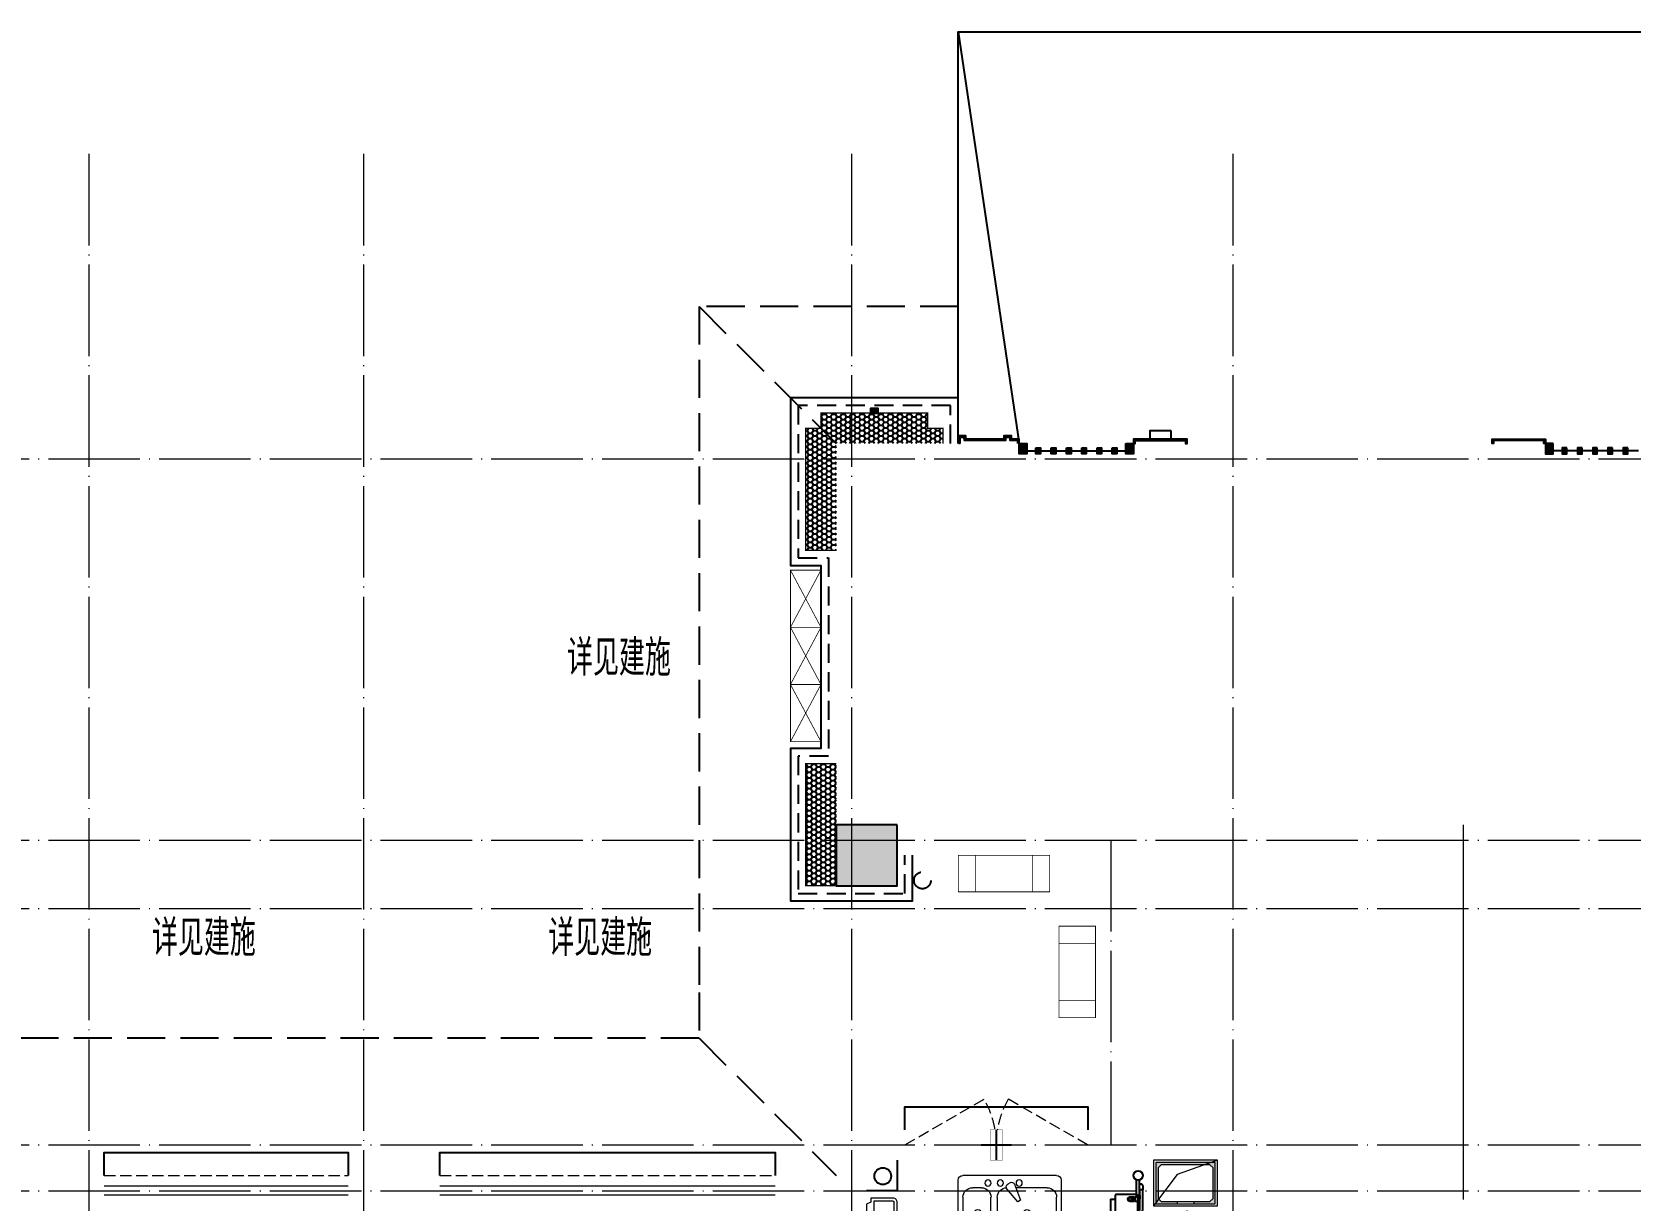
# Model space of a CAD drawing. Extents: x 27938 to 725830, y -209821 to 1628073.
# Drawn here: x 276543 to 287021, y 683296 to 690957 of the extents above; entities that cross this region are included whole.
import ezdxf

# ---------------------------------------------------------------- set-up
doc = ezdxf.new("R2010")
doc.units = 0
doc.header["$LTSCALE"] = 1000
doc.header["$MEASUREMENT"] = 0
for name, pattern in [('DASH', [0.35, 0.25, -0.1]), ('DOTE', [2.42, 2, -0.2, 0.02, -0.2]), ('HIDDEN', [0.375, 0.25, -0.125])]:
    doc.linetypes.add(name, pattern=pattern)
for name, color, linetype in [('A-EQPM-MECH', 191, 'Continuous'), ('AH-FURNITURE', 1, 'Continuous'), ('IP-bath&kitchen-JOHNSON', 4, 'Continuous'), ('PUB_TEXT', 4, 'Continuous'), ('VPIPE-中水', 122, 'Continuous'), ('VPIPE-雨水', 4, 'DASH'), ('修改标示', 212, 'Continuous'), ('卫生间', 6, 'Continuous'), ('建筑-排气道', 9, 'Continuous'), ('机电标识类', 1, 'Continuous'), ('看线', 251, 'Continuous'), ('立面', 73, 'Continuous'), ('立面-看线', 251, 'Continuous'), ('设备', 253, 'Continuous'), ('铝合金', 144, 'Continuous')]:
    doc.layers.add(name, color=color, linetype=linetype)
for name, color, linetype, lineweight in [('DOTE', 19, 'DOTE', 9), ('LVTRY', 1, 'Continuous', 13), ('PUB_HATCH', 8, 'Continuous', 9), ('STAIR', 2, 'Continuous', 18), ('WINDOW', 144, 'Continuous', 15), ('平面-栏杆', 135, 'Continuous', 15), ('平面-看线', 45, 'Continuous', 15), ('平面-空调室内机', 176, 'Continuous', 9), ('平面-空调预留孔', 173, 'Continuous', 15), ('空调', 76, 'Continuous', 13), ('立面-洞口示意', 152, 'Continuous', 13)]:
    doc.layers.add(name, color=color, linetype=linetype, lineweight=lineweight)
doc.styles.add('_TCH_AXIS', font='COMPLEX', dxfattribs={"bigfont": 'GBCBIG'})
doc.styles.add('DIM_FONT', font='SIMPLEX.shx', dxfattribs={"width": 0.56})
pattern_1 = [(45, (-606433.452, -108177.829), (-2.24506403, 2.24506403), [])]
pattern_2 = [(45, (-418075.9383, -266823.3435), (-2.24506403, 2.24506403), [])]
pattern_3 = [(45, (-417975.9383, -266823.3444), (-2.24506403, 2.24506403), [])]
pattern_4 = [(45, (-417875.9383, -266823.3454), (-2.24506403, 2.24506403), [])]
pattern_5 = [(45, (-417775.9383, -266823.3463), (-2.24506403, 2.24506403), [])]
pattern_6 = [(45, (-417675.9383, -266823.3472), (-2.24506403, 2.24506403), [])]
pattern_7 = [(45, (-417585.9357, -266823.3383), (-2.24506403, 2.24506403), [])]

# ---------------------------------------------------------------- blocks, each defined once
blk = doc.blocks.new('rtyg7uyhg')
at = {"layer": 'LVTRY'}
for p, q in [((194235, 45489), (193621, 45489)), ((193590, 45458), (193590, 45069)), ((193682, 45407), (193888, 45407)), ((193896, 45430), (193858, 45326)), ((193875, 45316), (193946, 45401)), ((193926, 45440), (193940, 45432)), ((194112, 45407), (194173, 45407)), ((194265, 45069), (194265, 45458)), ((193621, 45131), (193621, 45346)), ((193858, 45326), (193875, 45316)), ((194010, 45346), (194010, 45131)), ((194051, 45131), (194051, 45346)), ((194235, 45346), (194235, 45131)), ((193948, 45069), (193682, 45069)), ((194173, 45069), (194112, 45069)), ((193621, 45039), (194235, 45039))]:
    blk.add_line(p, q, dxfattribs=at)
for centre, radius in [((193866, 45438), 20.5), ((193989, 45438), 20.5), ((194071, 45438), 20.5), ((193815, 45238), 25.6), ((194137, 45238), 25.6)]:
    blk.add_circle(centre, radius, dxfattribs=at)
for centre, radius, start, end in [((193621, 45458), 30.7, 90, 180), ((194235, 45458), 30.7, 360, 90), ((193682, 45346), 61.4, 90, 180), ((193916, 45423), 20.5, 60, 159.4623), ((193930, 45414), 20.5, 320.5377, 60), ((193948, 45346), 61.4, 360, 90), ((194112, 45346), 61.4, 90, 180), ((194173, 45346), 61.4, 360, 90), ((193621, 45069), 30.7, 180, 270), ((193682, 45131), 61.4, 180, 270), ((193948, 45131), 61.4, 270, 360), ((194112, 45131), 61.4, 180, 270), ((194173, 45131), 61.4, 270, 360), ((194235, 45069), 30.7, 270, 360)]:
    blk.add_arc(centre, radius, start, end, dxfattribs=at)
at = {"layer": 'LVTRY', "style": 'DIM_FONT', "width": 0.8, "flags": 9}
for tag in ['YSIZE', 'XSIZE']:
    blk.add_attdef(tag, (193928, 45488), '', height=0.5, rotation=90, dxfattribs=at)
blk = doc.blocks.new('A-Kitchen-7')
at = {"layer": 'LVTRY'}
for p, q in [((-519, 780), (-7, 834)), ((-4, 811), (-515, 756)), ((-29, 767), (-35, 806)), ((-7, 834), (-4, 811)), ((-515, 756), (-519, 780)), ((515, 756), (-515, 756)), ((-515, 756), (-515, 40)), ((-486, 761), (-485, 756)), ((-29, 767), (-112, 756)), ((515, 780), (0, 780)), ((0, 756), (0, 780)), ((515, 756), (515, 780)), ((515, 40), (515, 756)), ((-515, 40), (515, 40))]:
    blk.add_line(p, q, dxfattribs=at)
blk.add_lwpolyline([(-469, 40), (-469, 0), (469, 0), (469, 40)], close=True, dxfattribs=at)
blk = doc.blocks.new('A$C60D053AF')
at = {"layer": 'AH-FURNITURE', "color": 8}
for p, q in [((233, -90), (128, -90)), ((193, -71), (328, -71)), ((193, -91), (328, -91)), ((342, -97), (370, -143)), ((356, -83), (384, -129)), ((233, -110), (128, -110)), ((245, -129), (245, -122)), ((265, -129), (265, -122)), ((255, -281), (255, -251)), ((255, -281), (393, -281)), ((393, -281), (393, -251))]:
    blk.add_line(p, q, dxfattribs=at)
for points in [[(170, -68, 1), (170, -94), (193, -94), (193, -68)], [(234, -251), (414, -251, 0.414214), (424, -241), (424, -111, 0.414214), (414, -101), (234, -101, 0.414214), (224, -111), (224, -241, 0.414214)], [(268, -122), (268, -107, 0.414214), (248, -87), (233, -87), (233, -113), (242, -113), (242, -122)], [(242, -152, 1), (268, -152), (268, -129), (242, -129)], [(384, -161, 1), (402, -143), (386, -127), (368, -145)]]:
    blk.add_lwpolyline(points, format="xyb", close=True, dxfattribs=at)
for centre, radius in [((100, -100), 30), ((255, -152), 15), ((255, -152), 10), ((393, -152), 15), ((393, -152), 10)]:
    blk.add_circle(centre, radius, dxfattribs=at)
for radius in [40, 20]:
    blk.add_arc((328, -111), radius, 45, 90, dxfattribs=at)
blk = doc.blocks.new('FRSDFDGDGDRGDR')
at = {"layer": '平面-空调预留孔'}
for p, q in [((699612, 775044), (699612, 775441)), ((699619, 775448), (699746, 775448)), ((699746, 775448), (699746, 775355)), ((699720, 775342), (699720, 775143)), ((699727, 775349), (699740, 775349)), ((699727, 775136), (699740, 775136)), ((699746, 775130), (699746, 775037)), ((699746, 775037), (699619, 775037))]:
    blk.add_line(p, q, dxfattribs=at)
blk.add_lwpolyline([(699766, 775167), (699793, 775154), (699793, 775057), (699766, 775044), (699766, 775018), (699619, 775018, -0.414214), (699593, 775044), (699593, 775441, -0.414214), (699619, 775468), (699766, 775468), (699766, 775441), (699793, 775428), (699793, 775332), (699766, 775318)], format="xyb", close=True, dxfattribs=at)
for centre, radius in [((699740, 775332), 10.6), ((699740, 775243), 15.8), ((699740, 775154), 10.6)]:
    blk.add_circle(centre, radius, dxfattribs=at)
for centre, start, end in [((699619, 775441), 90, 180), ((699727, 775342), 90, 180), ((699740, 775355), 270, 360), ((699727, 775143), 180, 270), ((699740, 775130), 0, 90), ((699619, 775044), 180, 270)]:
    blk.add_arc(centre, 6.6, start, end, dxfattribs=at)
blk = doc.blocks.new('*U69')
h = blk.add_hatch(color=5)
h.set_gradient(color1=(0, 0, 255), rotation=180, tint=1)
h.paths.add_polyline_path([(0, 0), (-6.35, -6.35), (-6.35, -2.159), (-15, -2.159), (-15, 2.159), (-6.35, 2.159), (-6.35, 6.35)])
at = {"color": 0, "linetype": 'Continuous'}
blk.add_lwpolyline([(0, 0), (-6.35, -6.35), (-6.35, -2.159), (-15, -2.159), (-15, 2.159), (-6.35, 2.159), (-6.35, 6.35)], close=True, dxfattribs=at)
blk = doc.blocks.new('sgrsefv')
at = {"layer": 'PUB_HATCH'}
blk.add_hatch(color=256, dxfattribs=at).paths.add_polyline_path([(1112933, 840916), (1112933, 840646), (1113073, 840646), (1113073, 840661), (1112968, 840661), (1112948, 840681), (1112948, 840881), (1112968, 840901), (1113288, 840901), (1113308, 840881), (1113308, 840681), (1113288, 840661), (1113183, 840661), (1113183, 840646), (1113323, 840646), (1113323, 840916)])
at = {"layer": 'LVTRY', "color": 1}
for p, q in [((1113073, 840661), (1113073, 840646)), ((1113183, 840661), (1113183, 840646))]:
    blk.add_line(p, q, dxfattribs=at)
for points in [[(1112918, 840931), (1113338, 840931), (1113338, 840631), (1112918, 840631)], [(1112933, 840916), (1113323, 840916), (1113323, 840646), (1112933, 840646)], [(1113288, 840661), (1112968, 840661), (1112948, 840681), (1112948, 840881), (1112968, 840901), (1113288, 840901), (1113308, 840881), (1113308, 840681), (1113288, 840661)]]:
    blk.add_lwpolyline(points, close=True, dxfattribs=at)
at = {"layer": '立面-洞口示意'}
blk.add_lwpolyline([(1112918, 840931), (1113182, 840837), (1113338, 840631)], dxfattribs=at)
at = {"layer": '建筑-排气道', "xscale": -5, "yscale": 5, "zscale": 5, "rotation": 270}
blk.add_blockref('*U69', (1113118, 840599), dxfattribs=at)
blk = doc.blocks.new('GDGDGDRGDG')
at = {"layer": 'IP-bath&kitchen-JOHNSON', "color": 8}
blk.add_lwpolyline([(500282, 526348), (500282, 526148), (500082, 526148)], dxfattribs=at)
at = {"layer": 'LVTRY', "color": 251}
for p, q in [((502128, 525056), (501912, 525298)), ((502382, 525298), (501912, 525298)), ((501912, 525298), (501912, 524398)), ((502282, 524398), (502282, 525298)), ((502382, 525056), (502128, 525056)), ((502128, 525056), (502128, 524640)), ((501912, 524398), (502128, 524640)), ((502128, 524640), (502382, 524640)), ((501912, 524398), (502382, 524398))]:
    blk.add_line(p, q, dxfattribs=at)
at = {"layer": 'LVTRY'}
for p, q in [((501962, 524488), (501962, 525208)), ((501972, 525218), (502372, 525218)), ((502042, 525168), (502042, 524958)), ((502047, 525168), (502047, 524958)), ((502337, 525178), (502052, 525178)), ((502337, 525173), (502052, 525173)), ((502093, 525198), (502093, 525108)), ((502097, 525198), (502093, 525198)), ((502097, 525108), (502097, 525198)), ((502242, 524958), (502242, 525168)), ((502247, 524958), (502247, 525168)), ((502282, 525208), (502282, 524488)), ((502022, 525066), (502150, 525066)), ((502022, 525061), (502022, 525066)), ((502093, 525108), (502097, 525108)), ((502267, 525066), (502140, 525066)), ((502140, 525066), (502140, 525061)), ((502150, 525066), (502150, 525061)), ((502267, 525061), (502267, 525066)), ((502150, 525061), (502022, 525061)), ((502093, 524928), (502093, 525018)), ((502093, 525018), (502097, 525018)), ((502097, 525018), (502097, 524928)), ((502140, 525061), (502267, 525061)), ((502282, 524640), (502282, 525056)), ((501983, 524898), (502022, 524898)), ((502002, 524879), (502002, 524918)), ((502052, 524953), (502337, 524953)), ((502052, 524948), (502337, 524948)), ((502097, 524928), (502093, 524928)), ((501983, 524798), (502022, 524798)), ((502002, 524779), (502002, 524818)), ((502052, 524748), (502337, 524748)), ((502093, 524768), (502093, 524678)), ((502097, 524768), (502093, 524768)), ((502097, 524678), (502097, 524768)), ((502042, 524528), (502042, 524738)), ((502047, 524528), (502047, 524738)), ((502052, 524743), (502337, 524743)), ((502093, 524678), (502097, 524678)), ((502242, 524738), (502242, 524528)), ((502247, 524738), (502247, 524528)), ((502150, 524636), (502022, 524636)), ((502022, 524636), (502022, 524631)), ((502022, 524631), (502150, 524631)), ((502093, 524498), (502093, 524588)), ((502093, 524588), (502097, 524588)), ((502097, 524588), (502097, 524498)), ((502140, 524631), (502140, 524636)), ((502140, 524636), (502267, 524636)), ((502267, 524631), (502140, 524631)), ((502150, 524631), (502150, 524636)), ((502267, 524636), (502267, 524631)), ((502372, 524478), (501972, 524478)), ((502337, 524523), (502052, 524523)), ((502337, 524518), (502052, 524518)), ((502097, 524498), (502093, 524498))]:
    blk.add_line(p, q, dxfattribs=at)
blk.add_lwpolyline([(501782, 523948), (501782, 525748), (500082, 525748)], dxfattribs=at)
for centre, radius in [((502195, 525063), 29.7), ((502195, 525063), 11.7), ((502002, 524898), 17), ((502002, 524798), 17), ((502195, 524633), 29.7), ((502195, 524633), 11.7)]:
    blk.add_circle(centre, radius, dxfattribs=at)
for centre, radius, start, end in [((501972, 525208), 10, 90, 180), ((502052, 525168), 10, 90, 180), ((502052, 525168), 5, 90, 180), ((502237, 525168), 10, 0, 90), ((502237, 525168), 5, 0, 90), ((502272, 525208), 10, 0, 90), ((502095, 525063), 56.7, 2.2742, 87.7258), ((502095, 525063), 52.2, 2.4704, 87.5296), ((502195, 525063), 56.7, 92.2742, 177.7258), ((502195, 525063), 52.2, 92.4704, 177.5296), ((502052, 524958), 10, 180, 270), ((502052, 524958), 5, 180, 270), ((502095, 525063), 56.7, 272.2742, 357.7258), ((502095, 525063), 52.2, 272.4704, 357.5296), ((502195, 525063), 56.7, 182.2742, 267.7258), ((502195, 525063), 52.2, 182.4704, 267.5296), ((502237, 524958), 5, 270, 0), ((502237, 524958), 10, 270, 0), ((502052, 524738), 10, 90, 180), ((502237, 524738), 10, 0, 90), ((502052, 524738), 5, 90, 180), ((502095, 524633), 56.7, 2.2742, 87.7258), ((502095, 524633), 52.2, 2.4704, 87.5296), ((502195, 524633), 56.7, 92.2742, 177.7258), ((502195, 524633), 52.2, 92.4704, 177.5296), ((502237, 524738), 5, 0, 90), ((502095, 524633), 56.7, 272.2742, 357.7258), ((502095, 524633), 52.2, 272.4704, 357.5296), ((502195, 524633), 56.7, 182.2742, 267.7258), ((502195, 524633), 52.2, 182.4704, 267.5296), ((501972, 524488), 10, 180, 270), ((502052, 524528), 10, 180, 270), ((502052, 524528), 5, 180, 270), ((502237, 524528), 5, 270, 0), ((502237, 524528), 10, 270, 0), ((502272, 524488), 10, 270, 0)]:
    blk.add_arc(centre, radius, start, end, dxfattribs=at)
at = {"xscale": -1}
for name, p in [('sgrsefv', (1615301, -314583)), ('rtyg7uyhg', (694948, 480760)), ('FRSDFDGDGDRGDR', (1199875, -249369))]:
    blk.add_blockref(name, p, dxfattribs=at)
at = {"rotation": 270}
blk.add_blockref('A$C60D053AF', (501962, 526348), dxfattribs=at)
at = {"layer": 'LVTRY', "color": 1, "extrusion": (0, 0, -1), "xscale": -0.7999999999883585, "yscale": 0.7999999999883585, "zscale": -0.7999999999883585, "rotation": 270}
blk.add_blockref('A-Kitchen-7', (-500582, 523286), dxfattribs=at)
blk = doc.blocks.new('dongkong')
blk.add_wipeout([(-603756, 210771), (-603756, 210571), (-603836, 210571), (-603836, 210771)])
at = {"layer": '机电标识类', "color": 250, "linetype": 'DASH', "ltscale": 400}
for p, q in [((-603796, 210771), (-603796, 210571)), ((-603896, 210671), (-603696, 210671))]:
    blk.add_line(p, q, dxfattribs=at)
at = {"layer": '空调', "color": 6, "linetype": 'DASH', "const_width": 2}
blk.add_lwpolyline([(-603756, 210771), (-603756, 210571), (-603836, 210571), (-603836, 210771)], close=True, dxfattribs=at)
blk = doc.blocks.new('A$C341176C1')
at = {"layer": '设备', "color": 3, "const_width": 5}
blk.add_lwpolyline([(-240, -200), (0, -200), (0, -800), (-240, -800)], close=True, dxfattribs=at)
for points in [[(-240, -312), (0, -312)], [(-240, -688), (0, -688)]]:
    blk.add_lwpolyline(points, dxfattribs=at)
blk = doc.blocks.new('A$C7D502F78')
at = {"layer": '修改标示', "ltscale": 2}
blk.add_lwpolyline([(-151, 197), (-11, 197), (-11, 142), (-151, 142)], close=True, dxfattribs=at)
blk = doc.blocks.new('A$C1F074C3D')
at = {"layer": 'STAIR'}
blk.add_line((-1190, 4160), (-1190, 1703), dxfattribs=at)
blk = doc.blocks.new('GDRDADWDAD')
at = {"layer": 'DOTE', "linetype": 'DOTE', "ltscale": 0.3}
for p, q in [((276917, 690157), (276917, 679557)), ((278717, 690157), (278717, 671157)), ((281917, 690157), (281917, 681057)), ((284417, 690157), (284417, 679557)), ((270117, 688157), (328917, 688157)), ((270117, 685657), (328917, 685657)), ((283617, 685657), (283617, 683657)), ((270117, 685207), (328917, 685207)), ((270117, 683657), (328917, 683657)), ((270117, 683357), (328917, 683357))]:
    blk.add_line(p, q, dxfattribs=at)
blk = doc.blocks.new('HFGHFHF')
at = {"layer": '卫生间', "color": 159, "linetype": 'DASH', "true_color": 0x22346e}
for p, q in [((280917, 689157), (281817, 688257)), ((280917, 684357), (281817, 683457))]:
    blk.add_line(p, q, dxfattribs=at)
blk.add_lwpolyline([(282617, 689157), (280917, 689157), (280917, 684657), (280917, 684657), (280917, 684357), (272917, 684357), (272917, 683357), (271117, 683357), (271117, 673357), (273767, 673357), (273767, 672157), (297867, 672157), (297867, 673357), (299517, 673357)], dxfattribs=at)
blk = doc.blocks.new('A$C028C60F5')
at = {"color": 6}
blk.add_lwpolyline([(400, 0), (0, 0), (0, -400), (400, -400)], close=True, dxfattribs=at)
at = {"layer": 'PUB_HATCH'}
blk.add_solid([(0, -400), (400, -400), (0, 0), (400, 0)], dxfattribs=at)
blk = doc.blocks.new('A$C3EFA6995')
for p in [(9700, -2400), (15900, -2400)]:
    blk.add_blockref('A$C028C60F5', p)

msp = doc.modelspace()

# ---------------------------------------------------------------- hatches: boundary and pattern name
at = {"layer": '立面'}
h = msp.add_hatch(dxfattribs=at)
h.set_pattern_fill('ANSI31', color=251, scale=2)
h.set_pattern_definition([(45, (-606233.452, -107108.3295), (-2.24506403, 2.24506403), [])])
h.paths.add_polyline_path([(282041.8, 688457.2), (282091.8, 688457.2), (282091.8, 688487.2), (282041.8, 688487.2)])
h = msp.add_hatch(dxfattribs=at)
h.set_pattern_fill('ANSI31', color=251, scale=2)
h.set_pattern_definition([(45, (-418225.7032, -266823.1597), (-2.24506403, 2.24506403), [])])
h.paths.add_polyline_path([(282616.8, 688257.3), (283016.5, 688257.3), (283016.5, 688287.3), (282966.5, 688287.3), (282966.5, 688307.4), (282916.5, 688307.4), (282916.5, 688287.4), (282666.7, 688287.1), (282666.5, 688307.4), (282616.8, 688307.4)])
h.paths.add_polyline_path([(282626.8, 688257.3), (283006.5, 688257.3), (283006.5, 688277.3), (282956.5, 688277.3), (282956.5, 688297.4), (282926.5, 688297.4), (282926.5, 688277.4), (282656.8, 688277.1), (282656.6, 688297.4), (282626.8, 688297.4)])
h = msp.add_hatch(dxfattribs=at)
h.set_pattern_fill('ANSI31', color=251, scale=2)
h.set_pattern_definition([(45, (-418285.939, -266823.342), (-2.24506403, 2.24506403), [])])
h.paths.add_polyline_path([(283016.5, 688257.2), (283066.5, 688257.2), (283066.5, 688190.5), (283016.5, 688190.5)])
h = msp.add_hatch(dxfattribs=at)
h.set_pattern_fill('ANSI31', color=251, scale=2)
h.set_pattern_definition([(45, (-418175.9383, -266823.3426), (-2.24506403, 2.24506403), [])])
h.paths.add_polyline_path([(283126.5, 688230.2), (283156.5, 688230.2), (283156.5, 688190.5), (283126.5, 688190.5)])
h = msp.add_hatch(dxfattribs=at)
h.set_pattern_fill('ANSI31', color=251, scale=2)
h.set_pattern_definition(pattern_2)
h.paths.add_polyline_path([(283226.5, 688230.2), (283256.5, 688230.2), (283256.5, 688190.5), (283226.5, 688190.5)])
h = msp.add_hatch(dxfattribs=at)
h.set_pattern_fill('ANSI31', color=251, scale=2)
h.set_pattern_definition(pattern_3)
h.paths.add_polyline_path([(283326.5, 688230.2), (283356.5, 688230.2), (283356.5, 688190.5), (283326.5, 688190.5)])
h = msp.add_hatch(dxfattribs=at)
h.set_pattern_fill('ANSI31', color=251, scale=2)
h.set_pattern_definition(pattern_4)
h.paths.add_polyline_path([(283426.5, 688230.2), (283456.5, 688230.2), (283456.5, 688190.5), (283426.5, 688190.5)])
h = msp.add_hatch(dxfattribs=at)
h.set_pattern_fill('ANSI31', color=251, scale=2)
h.set_pattern_definition(pattern_5)
h.paths.add_polyline_path([(283526.5, 688230.2), (283556.5, 688230.2), (283556.5, 688190.5), (283526.5, 688190.5)])
h = msp.add_hatch(dxfattribs=at)
h.set_pattern_fill('ANSI31', color=251, scale=2)
h.set_pattern_definition(pattern_6)
h.paths.add_polyline_path([(283626.5, 688230.2), (283656.5, 688230.2), (283656.5, 688190.5), (283626.5, 688190.5)])
h = msp.add_hatch(dxfattribs=at)
h.set_pattern_fill('ANSI31', color=251, scale=2)
h.set_pattern_definition(pattern_7)
h.paths.add_polyline_path([(283716.5, 688257.2), (283766.5, 688257.2), (283766.5, 688190.5), (283716.5, 688190.5)])
h = msp.add_hatch(dxfattribs=at)
h.set_pattern_fill('ANSI31', color=251, scale=2)
h.set_pattern_definition(pattern_1)
edge = h.paths.add_edge_path()
edge.add_line((283766.5, 688257.2), (283776.6, 688257.2))
edge.add_line((283776.6, 688257.2), (283776.6, 688277.2))
edge.add_line((283776.6, 688277.2), (284106.6, 688277.2))
edge.add_line((284106.6, 688277.2), (284106.6, 688257.3))
edge.add_line((284106.6, 688257.3), (284116.6, 688257.2))
edge.add_line((284116.6, 688257.2), (284116.6, 688287.2))
edge.add_line((284116.6, 688287.2), (283766.6, 688287.2))
edge.add_line((283766.6, 688287.2), (283766.6, 688257.2))
h = msp.add_hatch(dxfattribs=at)
h.set_pattern_fill('ANSI31', color=251, scale=2)
h.set_pattern_definition(pattern_1)
edge = h.paths.add_edge_path()
edge.add_line((286466.6, 688257.2), (286456.6, 688257.2))
edge.add_line((286456.6, 688257.2), (286456.6, 688277.2))
edge.add_line((286456.6, 688277.2), (286126.6, 688277.2))
edge.add_line((286126.6, 688277.2), (286126.6, 688257.3))
edge.add_line((286126.6, 688257.3), (286116.6, 688257.2))
edge.add_line((286116.6, 688257.2), (286116.6, 688287.2))
edge.add_line((286116.6, 688287.2), (286466.6, 688287.2))
edge.add_line((286466.6, 688287.2), (286466.6, 688257.2))
h = msp.add_hatch(dxfattribs=at)
h.set_pattern_fill('ANSI31', color=251, scale=2)
h.set_pattern_definition(pattern_7)
h.paths.add_polyline_path([(286516.6, 688257.2), (286466.6, 688257.2), (286466.6, 688190.5), (286516.6, 688190.5)])
h = msp.add_hatch(dxfattribs=at)
h.set_pattern_fill('ANSI31', color=251, scale=2)
h.set_pattern_definition(pattern_6)
h.paths.add_polyline_path([(286606.6, 688230.2), (286576.6, 688230.2), (286576.6, 688190.5), (286606.6, 688190.5)])
h = msp.add_hatch(dxfattribs=at)
h.set_pattern_fill('ANSI31', color=251, scale=2)
h.set_pattern_definition(pattern_5)
h.paths.add_polyline_path([(286706.6, 688230.2), (286676.6, 688230.2), (286676.6, 688190.5), (286706.6, 688190.5)])
h = msp.add_hatch(dxfattribs=at)
h.set_pattern_fill('ANSI31', color=251, scale=2)
h.set_pattern_definition(pattern_4)
h.paths.add_polyline_path([(286806.6, 688230.2), (286776.6, 688230.2), (286776.6, 688190.5), (286806.6, 688190.5)])
h = msp.add_hatch(dxfattribs=at)
h.set_pattern_fill('ANSI31', color=251, scale=2)
h.set_pattern_definition(pattern_3)
h.paths.add_polyline_path([(286906.6, 688230.2), (286876.6, 688230.2), (286876.6, 688190.5), (286906.6, 688190.5)])
h = msp.add_hatch(dxfattribs=at)
h.set_pattern_fill('ANSI31', color=251, scale=2)
h.set_pattern_definition(pattern_2)
h.paths.add_polyline_path([(287006.6, 688230.2), (286976.6, 688230.2), (286976.6, 688190.5), (287006.6, 688190.5)])
at = {"layer": '立面-看线'}
h = msp.add_hatch(dxfattribs=at)
h.set_pattern_fill('HONEY', color=256, scale=13)
h.set_pattern_definition([(0, (-147200.637, 156240.446), (30.95625, 17.872595), [20.6375, -41.275]), (120, (-147200.637, 156240.446), (-30.9562463, 17.8726014), [20.6375, -41.275]), (60, (-147200.637, 156240.446), (3.7e-06, 35.7451964), [-41.275, 20.6375])])
h.paths.add_polyline_path([(282416.8, 688357.2), (282416.8, 688457.2), (281716.8, 688457.2), (281716.8, 688357.2), (281616.8, 688357.2), (281616.8, 687557.2), (281816.6, 687557.2), (281816.6, 688257.2), (282515.9, 688257.2), (282515.9, 688357.2)])
h = msp.add_hatch(dxfattribs=at)
h.set_pattern_fill('HONEY', color=256, scale=13)
h.set_pattern_definition([(0, (-147300, 153140.447), (30.95625, 17.872595), [20.6375, -41.275]), (120, (-147300, 153140.447), (-30.9562463, 17.8726014), [20.6375, -41.275]), (60, (-147300, 153140.447), (3.7e-06, 35.7451964), [-41.275, 20.6375])])
h.paths.add_polyline_path([(281816.6, 685557.2), (281816.6, 685557.2), (281816.6, 686157.2), (281617.1, 686157.2), (281617.1, 685357.2), (281816.6, 685357.2)])

# ---------------------------------------------------------------- linework, layer by layer
at = {"color": 1, "const_width": 8}
for points in [[(281816.6, 687557.2), (281616.8, 687557.2), (281616.8, 688357.2), (281716.8, 688357.2), (281716.8, 688457.2), (282006.8, 688457.2), (282006.8, 688457.2), (282126.8, 688457.2), (282126.8, 688457.2), (282416.8, 688457.2), (282416.8, 688357.2), (282516.8, 688357.2), (282516.8, 688257.2)], [(281816.6, 686157.2), (281616.6, 686157.2), (281616.6, 685357.2), (282216.6, 685357.2), (282216.6, 685557.2)]]:
    msp.add_lwpolyline(points, dxfattribs=at)
at = {"layer": 'A-EQPM-MECH', "color": 2}
for points in [[(282616.8, 688257.2), (282616.8, 690957.2), (287616.8, 690957.2), (287616.8, 688257.2)], [(282616.8, 690957.2), (283016.5, 688257.2)]]:
    msp.add_lwpolyline(points, dxfattribs=at)
at = {"layer": 'VPIPE-中水', "linetype": 'Continuous'}
msp.add_circle((282121.8, 683452.2), 55, dxfattribs=at)
at = {"layer": 'VPIPE-雨水'}
msp.add_circle((282381.6, 685392.2), 55, dxfattribs=at)
at = {"layer": 'WINDOW', "color": 250, "linetype": 'DASH', "ltscale": 0.3}
for points in [[(282266.6, 683657.2), (282786.2, 683957.2, -0.1316523), (282866.6, 683657.2)], [(283464.7, 683657.2), (282945.1, 683957.2, 0.1316523), (282864.7, 683657.2)]]:
    msp.add_lwpolyline(points, format="xyb", dxfattribs=at)
at = {"layer": '平面-栏杆'}
for points in [[(278616.6, 683387.2), (277016.6, 683387.5)], [(281416.6, 683387.2), (279216.6, 683387.5)], [(278616.6, 683327.2), (277016.6, 683327.5)], [(281416.6, 683327.2), (279216.6, 683327.5)]]:
    msp.add_lwpolyline(points, dxfattribs=at)
at = {"layer": '平面-看线', "linetype": 'DASH', "ltscale": 0.3}
for p, q in [((277016.6, 683457.5), (278616.6, 683457.2)), ((279216.6, 683457.5), (281416.6, 683457.2))]:
    msp.add_line(p, q, dxfattribs=at)
at = {"layer": '看线', "color": 201}
msp.add_lwpolyline([(282616.8, 688257.2), (282616.8, 688557.2), (281516.8, 688557.2), (281516.8, 687457.2), (281716.6, 687457.2), (281716.6, 686257.2), (281516.6, 686257.2), (281516.6, 685257.2), (282316.6, 685257.2), (282316.6, 685557.2)], dxfattribs=at)
at = {"layer": '看线', "color": 201, "linetype": 'HIDDEN', "ltscale": 0.5}
msp.add_lwpolyline([(282566.8, 688257.2), (282566.8, 688507.2), (281566.8, 688507.2), (281566.8, 687507.2), (281766.6, 687507.2), (281766.6, 686207.2), (281566.6, 686207.2), (281566.6, 685307.2), (282266.6, 685307.2), (282266.6, 685557.2)], dxfattribs=at)
at = {"layer": '看线', "color": 202, "ltscale": 0.5}
for points in [[(277016.6, 683457.2), (277016.6, 683607.2), (278616.6, 683607.2), (278616.6, 683457.2)], [(279216.6, 683457.2), (279216.6, 683607.2), (281416.6, 683607.2), (281416.6, 683457.2)]]:
    msp.add_lwpolyline(points, dxfattribs=at)
at = {"layer": '立面', "color": 6}
for p, q in [((283226.5, 688230.2), (283256.5, 688230.2)), ((283226.5, 688190.5), (283226.5, 688230.2)), ((283256.5, 688230.2), (283256.5, 688190.5)), ((287006.6, 688230.2), (286976.6, 688230.2)), ((286976.6, 688230.2), (286976.6, 688190.5)), ((287006.6, 688190.5), (287006.6, 688230.2)), ((283256.5, 688190.5), (283226.5, 688190.5)), ((286976.6, 688190.5), (287006.6, 688190.5))]:
    msp.add_line(p, q, dxfattribs=at)
at = {"layer": '立面', "color": 251}
msp.add_lwpolyline([(282041.8, 688457.2), (282091.8, 688457.2), (282091.8, 688487.2), (282041.8, 688487.2)], close=True, dxfattribs=at)
at = {"layer": '立面', "color": 6}
for points in [[(283016.5, 688257.2), (283066.5, 688257.2), (283066.5, 688190.5), (283016.5, 688190.5)], [(283326.5, 688230.2), (283356.5, 688230.2), (283356.5, 688190.5), (283326.5, 688190.5)], [(283426.5, 688230.2), (283456.5, 688230.2), (283456.5, 688190.5), (283426.5, 688190.5)], [(283526.5, 688230.2), (283556.5, 688230.2), (283556.5, 688190.5), (283526.5, 688190.5)], [(283626.5, 688230.2), (283656.5, 688230.2), (283656.5, 688190.5), (283626.5, 688190.5)], [(283716.5, 688257.2), (283766.5, 688257.2), (283766.5, 688190.5), (283716.5, 688190.5)], [(286516.6, 688257.2), (286466.6, 688257.2), (286466.6, 688190.5), (286516.6, 688190.5)], [(286606.6, 688230.2), (286576.6, 688230.2), (286576.6, 688190.5), (286606.6, 688190.5)], [(286706.6, 688230.2), (286676.6, 688230.2), (286676.6, 688190.5), (286706.6, 688190.5)], [(286806.6, 688230.2), (286776.6, 688230.2), (286776.6, 688190.5), (286806.6, 688190.5)], [(286906.6, 688230.2), (286876.6, 688230.2), (286876.6, 688190.5), (286906.6, 688190.5)]]:
    msp.add_lwpolyline(points, close=True, dxfattribs=at)
at = {"layer": '立面', "color": 251}
for points in [[(283766.5, 688257.2), (283776.6, 688257.2), (283776.6, 688277.2), (284106.6, 688277.2), (284106.6, 688257.3), (284116.6, 688257.2), (284116.6, 688287.2), (283766.6, 688287.2), (283766.6, 688257.2)], [(286466.6, 688257.2), (286456.6, 688257.2), (286456.6, 688277.2), (286126.6, 688277.2), (286126.6, 688257.3), (286116.6, 688257.2), (286116.6, 688287.2), (286466.6, 688287.2), (286466.6, 688257.2)]]:
    msp.add_lwpolyline(points, dxfattribs=at)
at = {"layer": '设备', "color": 3, "const_width": 5}
for points in [[(281716.6, 687052.2), (281716.6, 687427.2), (281516.6, 687427.2), (281516.6, 687052.2)], [(281716.6, 686677.2), (281716.6, 687052.2), (281516.6, 687052.2), (281516.6, 686677.2)], [(281716.6, 686302.2), (281716.6, 686677.2), (281516.6, 686677.2), (281516.6, 686302.2)]]:
    msp.add_lwpolyline(points, close=True, dxfattribs=at)
for points in [[(281716.6, 687427.2), (281516.6, 687052.2)], [(281516.6, 687427.2), (281716.6, 687052.2)], [(281716.6, 687052.2), (281516.6, 686677.2)], [(281516.6, 687052.2), (281716.6, 686677.2)], [(281716.6, 686677.2), (281516.6, 686302.2)], [(281516.6, 686677.2), (281716.6, 686302.2)]]:
    msp.add_lwpolyline(points, dxfattribs=at)
at = {"layer": '铝合金', "color": 6}
for p, q in [((283066.5, 688210.3), (283126.5, 688210.3)), ((283156.5, 688210.3), (283226.5, 688210.3)), ((283256.5, 688210.3), (283326.5, 688210.3)), ((283356.5, 688210.3), (283426.5, 688210.3)), ((283456.5, 688210.3), (283526.5, 688210.3)), ((283556.5, 688210.3), (283626.5, 688210.3)), ((283656.5, 688210.3), (283716.5, 688210.3)), ((286576.6, 688210.3), (286516.6, 688210.3)), ((286676.6, 688210.3), (286606.6, 688210.3)), ((286776.6, 688210.3), (286706.6, 688210.3)), ((286876.6, 688210.3), (286806.6, 688210.3)), ((286976.6, 688210.3), (286906.6, 688210.3)), ((287076.6, 688210.3), (287006.6, 688210.3))]:
    msp.add_line(p, q, dxfattribs=at)
for points in [[(282041.8, 688457.2), (282091.8, 688457.2), (282091.8, 688487.2), (282041.8, 688487.2)], [(283016.5, 688257.2), (283066.5, 688257.2), (283066.5, 688190.5), (283016.5, 688190.5)], [(283126.5, 688230.2), (283156.5, 688230.2), (283156.5, 688190.5), (283126.5, 688190.5)], [(283226.5, 688230.2), (283256.5, 688230.2), (283256.5, 688190.5), (283226.5, 688190.5)], [(283326.5, 688230.2), (283356.5, 688230.2), (283356.5, 688190.5), (283326.5, 688190.5)], [(283426.5, 688230.2), (283456.5, 688230.2), (283456.5, 688190.5), (283426.5, 688190.5)], [(283526.5, 688230.2), (283556.5, 688230.2), (283556.5, 688190.5), (283526.5, 688190.5)], [(283626.5, 688230.2), (283656.5, 688230.2), (283656.5, 688190.5), (283626.5, 688190.5)], [(283716.5, 688257.2), (283766.5, 688257.2), (283766.5, 688190.5), (283716.5, 688190.5)], [(286516.6, 688257.2), (286466.6, 688257.2), (286466.6, 688190.5), (286516.6, 688190.5)], [(286606.6, 688230.2), (286576.6, 688230.2), (286576.6, 688190.5), (286606.6, 688190.5)], [(286706.6, 688230.2), (286676.6, 688230.2), (286676.6, 688190.5), (286706.6, 688190.5)], [(286806.6, 688230.2), (286776.6, 688230.2), (286776.6, 688190.5), (286806.6, 688190.5)], [(286906.6, 688230.2), (286876.6, 688230.2), (286876.6, 688190.5), (286906.6, 688190.5)], [(287006.6, 688230.2), (286976.6, 688230.2), (286976.6, 688190.5), (287006.6, 688190.5)]]:
    msp.add_lwpolyline(points, close=True, dxfattribs=at)
for points in [[(283016.5, 688257.3), (283016.5, 688287.3), (282966.5, 688287.3), (282966.5, 688307.4), (282916.5, 688307.4), (282916.5, 688287.4), (282666.7, 688287.1), (282666.5, 688307.4), (282616.8, 688307.4), (282616.8, 688257.3)], [(283006.5, 688257.3), (283006.5, 688277.3), (282956.5, 688277.3), (282956.5, 688297.4), (282926.5, 688297.4), (282926.5, 688277.4), (282656.8, 688277.1), (282656.6, 688297.4), (282626.8, 688297.4), (282626.8, 688257.3)], [(283766.5, 688257.2), (283776.6, 688257.2), (283776.6, 688277.2), (284106.6, 688277.2), (284106.6, 688257.3), (284116.6, 688257.2), (284116.6, 688287.2), (283766.6, 688287.2), (283766.6, 688257.2)], [(286466.6, 688257.2), (286456.6, 688257.2), (286456.6, 688277.2), (286126.6, 688277.2), (286126.6, 688257.3), (286116.6, 688257.2), (286116.6, 688287.2), (286466.6, 688287.2), (286466.6, 688257.2)]]:
    msp.add_lwpolyline(points, dxfattribs=at)

# ---------------------------------------------------------------- block references
for name, p in [('A$C3EFA6995', (272116.6, 688157.2)), ('A$C1F074C3D', (287116.6, 681597.1)), ('A$C341176C1', (283516.6, 685291.7)), ('GDGDGDRGDG', (-218065.9, 157208.7))]:
    msp.add_blockref(name, p)
at = {"rotation": 90}
msp.add_blockref('A$C341176C1', (282416.6, 685557.2), dxfattribs=at)
at = {"layer": '修改标示', "ltscale": 2, "xscale": -1}
msp.add_blockref('A$C7D502F78', (283861, 688144.8), dxfattribs=at)

# ---------------------------------------------------------------- texts
at = {"layer": 'PUB_TEXT', "style": '_TCH_AXIS'}
for p in [(280052, 686734.1), (277330.1, 684897.1), (279928.5, 684897.1)]:
    msp.add_text('详见建施', height=236.31, dxfattribs=at).set_placement(p)

# ---------------------------------------------------------------- next in the draw order: block references
at = {"layer": '平面-空调室内机', "ltscale": 0.3, "xscale": -1, "rotation": 180}
msp.add_blockref('dongkong', (886662.6, 894328), dxfattribs=at)

# ---------------------------------------------------------------- next in the draw order: linework, layer by layer
at = {"layer": '看线', "color": 202, "ltscale": 0.5}
msp.add_lwpolyline([(282266.7, 683757.2), (282266.7, 683907.2), (283466.7, 683907.2), (283466.7, 683757.2)], dxfattribs=at)

# ---------------------------------------------------------------- next in the draw order: block references
for name in ['GDRDADWDAD', 'HFGHFHF']:
    msp.add_blockref(name, (0, 0))

doc.saveas('drawing.dxf')
